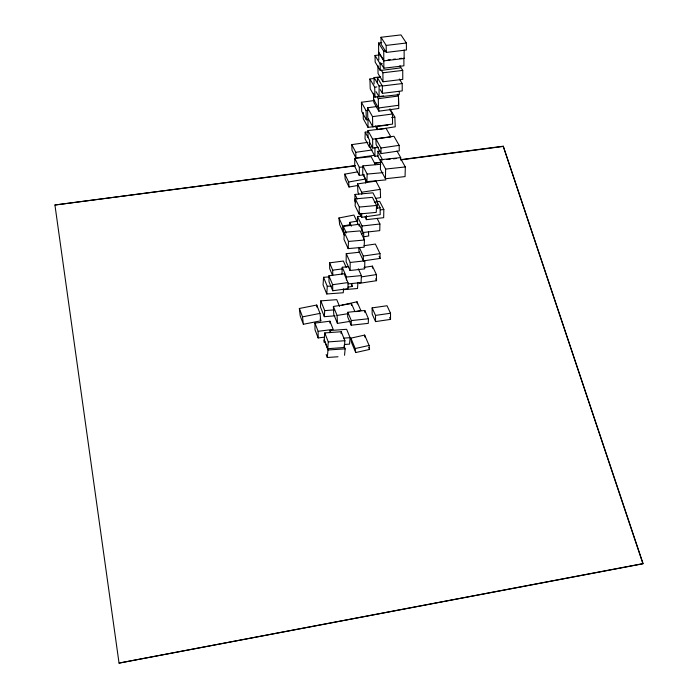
<?xml version="1.0" encoding="UTF-8"?>
<svg xmlns="http://www.w3.org/2000/svg" width="698" height="698" viewBox="0 0 698 698"><rect width="100%" height="100%" fill="white"/><g stroke="black" fill="none" stroke-linecap="round" stroke-linejoin="round"><path stroke-width="1.05" d="M390.522 319.405L390.522 313.236L387.032 305.75L372.121 307.888L372.165 314.039L375.541 321.586L390.522 319.405L389.65 317.529M374.067 83.969L374.076 77.548L380.401 76.876M399.282 91.412L399.247 94.64L379.066 96.839L379.11 86.046L374.076 77.548M375.393 164.676L371.135 156.675L354.776 158.394L354.715 166.386L359.261 175.373L364.408 174.814M378.089 155.924L374.913 156.273L374.983 147.583M359.261 175.373L359.339 167.328L354.776 158.394M380.052 151.056L377.923 151.292L377.88 156.335L380.724 161.604M377.496 201.556L379.642 201.321L383.83 209.479L383.673 217.689L366.415 219.661L366.467 215.542M361.669 216.101L357.498 216.554L357.402 223.151L358.31 225.044M346.26 253.671L346.129 261.663L350.056 270.501L364.653 268.87L364.845 260.843L350.195 262.465L346.26 253.671L359.74 252.196M361.93 231.675L362.026 225.986L357.498 216.554M350.056 270.501L350.195 262.465M380.576 159.729L380.41 169.326L385.444 178.74L405.067 176.594L405.32 166.944L400.067 157.652L380.576 159.729L385.628 169.064L385.444 178.74M377.095 218.369L379.913 224.006L379.764 230.637L362.969 232.513M368.361 131.87L365.202 132.149L365.019 138.841L369.408 147.034L372.584 146.737M369.408 147.034L369.6 140.289L365.202 132.149M380.768 164.257L362.908 165.871L362.681 173.383L366.904 181.655L385.933 179.883M366.904 181.655L367.148 174.09L362.908 165.871M377.243 208.327L377.513 201.792L372.933 192.823L355.02 194.437L354.802 200.945L355.683 202.752M355.343 198.886L355.116 205.77L359.077 213.989L376.248 212.393L376.545 205.474L372.409 197.342L355.343 198.886L359.322 207.062L359.077 213.989M347.831 312.259L347.665 316.866L351.173 325.198L368.265 323.375L368.465 318.759L364.818 310.479L347.831 312.259L351.338 320.574L351.173 325.198M341.976 274.244L342.247 267.255L348.564 266.662M344.271 232.277L343.992 239.405L348.154 248.619L364.12 247.188L364.461 240.025L360.124 230.898L344.271 232.277L348.459 241.447L348.154 248.619M346.391 280.029L346.513 277.019L342.247 267.255M364.74 312.311L364.818 310.479M358.31 268.791L361.389 275.597L361.067 282.62L348.354 283.85M339.577 306.457L336.75 299.66L320.81 300.873L320.452 306.884L324.326 316.665L335.023 315.819M328.671 276.923L323.549 277.289L323.078 284.915L326.777 293.98L343.25 292.75L343.521 288.928M324.326 316.665L324.701 310.619L320.81 300.873M326.777 293.98L327.266 286.311L323.549 277.289M357.917 282.411L357.524 288.518L343.809 289.653M329.91 332.667L330.067 330.52L346.627 329.29L350.091 337.666L349.558 344.114L344.358 344.515M324.771 332.902L324.247 339.664L327.746 348.712L344.315 347.499L344.899 340.711L341.243 331.742L324.771 332.902L328.287 341.915L327.746 348.712M341.086 333.661L341.243 331.742M323.942 342.125L324.125 339.996L327.981 349.986L327.31 357.481L338.007 356.765M344.533 355.265L345.161 348.86L343.957 345.876M503.249 146.214L643.067 563.609L119.044 663.1L642.945 563.783L503.249 146.214L400.626 159.668M350.902 338.146L355.212 348.546L369.094 345.44L369.556 349.445L355.71 352.551L351.399 342.133L350.902 338.146L364.644 335.084L369.094 345.44M342.011 305.113L357.027 301.78L360.857 310.549L355.806 311.674M303.351 324.282L320.792 320.81L320.007 313.393L316.726 305.052L299.363 308.481L300.21 315.862L303.351 324.282L302.504 316.866L299.363 308.481M302.504 316.866L320.007 313.393M338.958 217.985L342.674 226.108L343.337 232.635L339.629 224.477L338.958 217.985L353.912 215.054L356.905 221.345M342.674 226.108L349.715 224.73M357.254 171.952L344.803 174.134L345.196 179.116L349.035 187.02L357.393 185.546M344.803 174.134L348.642 182.004L365.403 179.054L365.682 183.068M363.475 236.84L368.701 235.959L368.465 231.64M347.901 287.166L352.132 286.45L351.966 283.519M349.846 225.611L349.646 222.392L357.952 220.996M354.872 311.517L351.452 303.586L333.391 306.474L337.073 315.444L347.796 313.716M333.391 306.474L333.766 314.397L337.439 323.41L350.256 321.333M375.245 125.884L377.33 129.619L395.243 126.792L394.832 117.098L389.955 108.818M391.657 117.596L394.832 117.098M380.27 189.359L375.96 181.105L357.542 183.932L361.677 192.238L380.27 189.359L380.576 197.621L375.428 198.424M361.477 276.862L376.405 274.593L376.545 280.692L359.531 283.301M363.963 267.404L372.418 266.121L376.405 274.593M381.099 153.586L399.282 150.916L399.143 145.35L393.934 136.25L375.89 138.876L380.916 148.02L381.099 153.586L376.082 144.399L375.925 139.792M380.916 148.02L399.143 145.35M359.278 247.406L363.3 256.044L380.009 253.618L380.078 258.435L363.414 260.869L358.947 251.236L358.859 247.406M359.566 212.829L361.739 217.314L380.209 214.652L380.078 207.725L376.449 200.631M363.998 245.705L375.376 244.064L380.009 253.618M372.121 307.888L375.507 315.4L390.522 313.236M367.977 142.322L351.792 144.608L355.753 152.304L372.209 149.965M351.792 144.608L352.001 150.227L355.963 157.957L374.425 155.322M376.99 208.17L380.078 207.725M361.512 233.778L363.658 233.472L363.78 239.466M374.145 78.438L369.888 79.022L370.228 88.864L375.009 97.135L383.568 95.949M344.358 235.252L343.512 233.385L343.311 226.44L359.234 224.215L363.658 233.472M332.754 290.761L348.058 288.632L347.962 282.577L344.105 273.729L328.898 275.815L329.037 281.844L332.754 290.761L332.623 284.705L328.898 275.815M369.888 79.022L374.686 87.206L376.833 86.918M374.678 100.468L361.416 102.274L366.057 110.607L368.116 110.328M361.416 102.274L361.721 111.418L366.354 119.82L368.404 119.541M332.623 284.705L347.962 282.577M373.84 99.491L373.919 102.571L378.848 111.174L398.767 108.478L398.593 98.148M373.456 93.34L373.613 99.491L378.499 107.989L398.584 105.293L398.427 96.01L397.293 94.151M377.19 96.813L378.272 98.688L398.427 96.01M367.541 107.754L372.514 116.627L392.442 114.001L392.59 124.087L372.749 126.731L367.785 117.779L367.541 107.754L376.876 106.532M119.044 663.1L54.933 205.011L355.247 165.618M374.695 163.07L381.178 162.224M355.221 165.862L54.933 205.011M374.66 163.315L381.134 162.459M400.582 159.912L503.179 146.449M332.405 275.056L329.683 268.625L329.587 262.849L343.381 261.043L346.199 267.43M329.587 262.849L332.702 270.17L342.325 268.904M314.946 323.095L318.114 331.314L333.182 329.377L329.901 321.193L314.946 323.095L314.999 329.7L318.148 337.945L324.596 337.117M379.189 54.968L375.018 55.491L380.122 63.832L382.234 63.57M375.018 55.491L375.175 62.113L380.27 70.507L400.233 67.95L400.207 66.048M380.489 77.321L377.382 77.696L382.338 85.994L402.205 83.568L402.231 90.906L382.425 93.34L380.227 89.632M367.977 130.587L372.636 139.146L390.941 136.921L386.09 128.406L367.977 130.587L368.038 137.471M369.608 142.313L372.706 148.063L378.072 147.4M386.273 52.42L406.419 49.994L406.376 43.006L400.966 34.9L380.995 37.273L381.099 44.21L386.273 52.42L386.186 45.422L380.995 37.273M381.23 70.07L382.888 72.793L402.737 70.402L402.772 79.363L382.993 81.771L378.046 73.534L377.932 65.621M386.186 45.422L406.376 43.006M388.018 59.906L390.138 59.653M393.306 59.278L395.417 59.033M399.649 58.527L401.76 58.274M380.506 62.707L383.874 68.203L403.906 65.804L403.88 58.03M381.754 42.657L378.569 43.014L378.665 52.551L383.813 60.857L404.142 58.501L404.142 49.968M378.569 43.014L383.734 51.242L385.881 50.998M363.257 112.474L363.274 118.73L367.994 127.35L387.922 125.099M386.971 159.545L390.191 159.188M393.41 158.83L396.63 158.463M380.584 209.845L383.83 209.479M376.048 147.461L378.168 147.226M362.026 225.986L379.913 224.006M379.11 86.046L381.239 85.819M359.339 167.328L363.466 166.892M385.628 169.064L405.32 166.944M351.338 320.574L368.465 318.759M346.513 277.019L361.389 275.597M367.148 174.09L383.054 172.633M374.32 202.088L377.513 201.792M359.322 207.062L376.545 205.474M348.459 241.447L364.461 240.025M324.701 310.619L334.351 309.868M343.835 338.146L350.091 337.666M327.266 286.311L331.393 286.006M328.287 341.915L344.899 340.711M327.981 349.986L345.161 348.86M399.858 65.891L402.737 70.402M399.335 78.979L402.205 83.568M389.85 109.586L392.442 114.001M376.065 91.682L379.066 96.839M396.988 151.03L400.931 157.984M377.923 151.292L382.679 160.034M370.385 147.836L374.913 156.273M363.178 174.709L365.403 179.054M358.833 194.009L357.917 192.151L357.542 183.932M355.02 194.437L357.219 198.947M365.08 216.904L366.415 219.661M379.154 256.515L380.078 258.435M349.646 222.392L351.408 226.161M375.664 278.807L376.545 280.692M343.311 226.44L346.295 232.949M351.303 284.566L352.132 286.45M368.753 347.56L369.556 349.445M330.067 330.52L330.808 332.396M320.059 318.951L320.792 320.81M326.158 354.462L327.31 357.481M357.027 301.78L357.297 303.927M355.212 348.546L355.71 352.551M364.644 335.084L364.88 337.073M316.726 305.052L316.944 307.164M348.642 182.004L349.035 187.02M377.164 126.382L377.33 129.619M337.073 315.444L337.439 323.41M361.677 192.238L361.765 194.306M351.452 303.586L351.53 305.567M355.753 152.304L355.963 157.957M374.686 87.206L375.009 97.135M366.057 110.607L366.354 119.82M373.674 93.331L373.779 97.441M361.625 213.344L361.739 217.314M378.77 108.068L378.848 111.174M378.272 98.688L378.499 107.989M372.418 266.121L372.47 268.145M380.122 63.832L380.27 70.507M372.514 116.627L372.749 126.731M363.3 256.044L363.414 260.869M359.234 224.215L359.278 226.204M332.702 270.17L332.78 275.003M377.382 77.696L377.452 82.905M382.338 85.994L382.425 93.34M378.822 59.958L378.726 52.237L383.795 60.403L383.874 68.203M382.888 72.793L382.993 81.771M383.734 51.242L383.813 60.857M372.636 139.146L372.706 148.063M375.507 315.4L375.541 321.586M318.114 331.314L318.148 337.945M367.986 118.948L367.994 127.35M329.901 321.193L329.901 323.078"/></g></svg>
